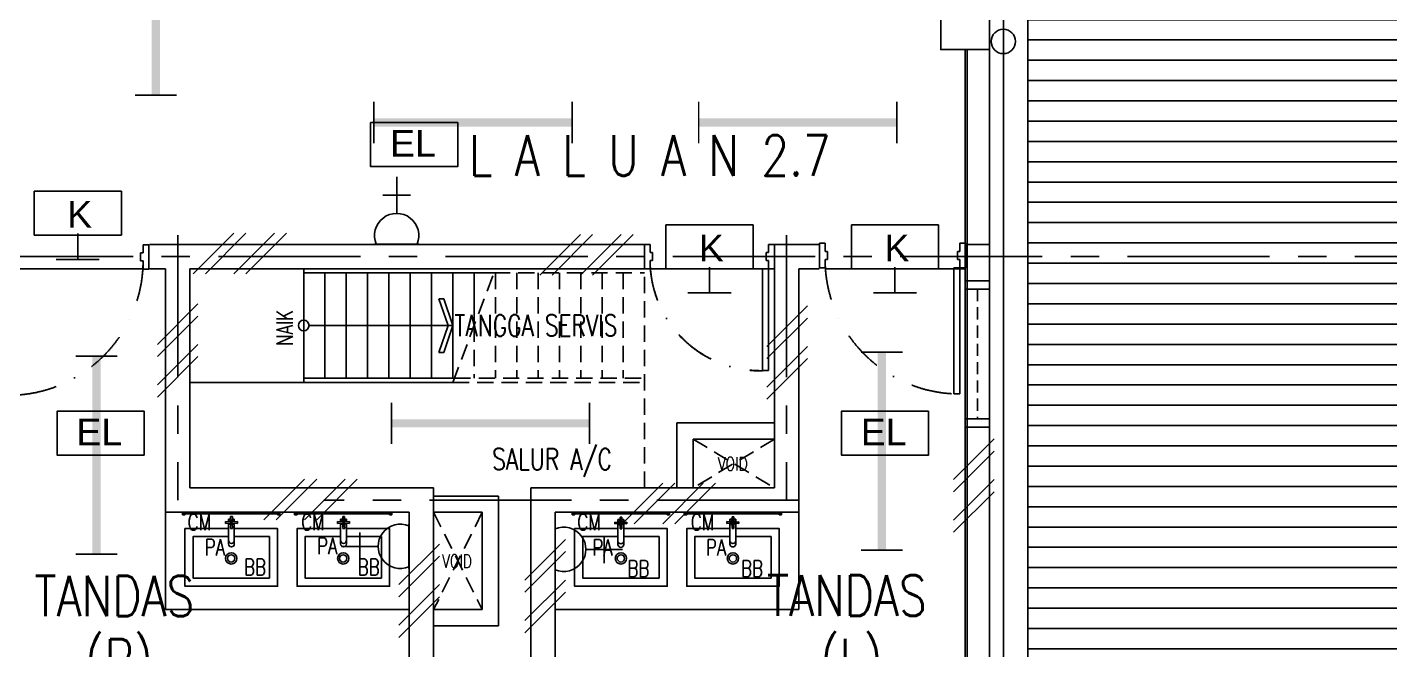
# Model space of a CAD drawing. Header units: inches. Extents: x -106706990 to 300603, y -86718466 to 1728185.
# Drawn here: x 155381 to 163773, y 26913 to 30747 of the extents above; entities that cross this region are included whole.
import ezdxf
from ezdxf.enums import TextEntityAlignment as Align

# ---------------------------------------------------------------- set-up
doc = ezdxf.new("R2010")
doc.units = ezdxf.units.IN
doc.header["$MEASUREMENT"] = 0
for name, pattern in [('CENTER', [2, 1.25, -0.25, 0.25, -0.25]), ('CENTERX2', [4, 2.5, -0.5, 0.5, -0.5]), ('DASHDOT', [1, 0.5, -0.25, 0, -0.25]), ('DASHED2', [0.375, 0.25, -0.125]), ('HIDDEN', [0.375, 0.25, -0.125])]:
    doc.linetypes.add(name, pattern=pattern)
for name, color, linetype in [('A-ARR', 4, 'Continuous'), ('A-COLUMN', 3, 'Continuous'), ('A-DOOR', 9, 'Continuous'), ('A-DROP', 8, 'Continuous'), ('A-ELEV2', 1, 'Continuous'), ('A-FLR SYM', 13, 'Continuous'), ('A-HATCH', 8, 'Continuous'), ('A-NOTE', 2, 'Continuous'), ('A-RAIL', 2, 'Continuous'), ('A-RFLINE', 3, 'Continuous'), ('A-ROOMSYM', 3, 'Continuous'), ('A-RWDP', 4, 'Continuous'), ('A-SANI', 4, 'Continuous'), ('A-STAIR', 2, 'Continuous'), ('A-STAIRH', 8, 'HIDDEN'), ('A-SYM', 8, 'Continuous'), ('A-TXTBOMBA', 7, 'Continuous'), ('A-WALL', 1, 'Continuous'), ('A-WIN', 9, 'Continuous'), ('A-WLH', 7, 'Continuous'), ('area', 3, 'Continuous'), ('ARR', 4, 'Continuous'), ('CO_WALL', 252, 'Continuous'), ('ELECT', 6, 'Continuous'), ('elk_LAMPU', 6, 'Continuous'), ('Grid', 8, 'CENTER'), ('lamb(new)', 5, 'Continuous')]:
    doc.layers.add(name, color=color, linetype=linetype)
doc.layers.get('area').off()
doc.layers.get('elk_LAMPU').off()
doc.styles.add('arial', font='arial.ttf')
doc.styles.add('ROMANS', font='romans.shx', dxfattribs={"width": 0.75, "height": 200})
doc.styles.add('style1', font='romans.shx', dxfattribs={"height": 750})

# ---------------------------------------------------------------- blocks, each defined once
blk = doc.blocks.new('A$C52B244CD')
at = {"layer": 'A-WLH', "color": 8}
for p, q in [((0, 0), (250, 250)), ((75, 0), (325, 250)), ((250, 0), (500, 250)), ((325, 0), (575, 250))]:
    blk.add_line(p, q, dxfattribs=at)
blk = doc.blocks.new('A$C49831240')
at = {"layer": 'A-WLH', "color": 8}
for p, q in [((250, 575), (0, 325)), ((250, 500), (0, 250)), ((250, 325), (0, 75)), ((250, 250), (0, 0))]:
    blk.add_line(p, q, dxfattribs=at)
blk = doc.blocks.new('A$C674C400B')
at = {"layer": 'A-DOOR', "color": 8}
for p, q in [((35, 150), (35, 927.1)), ((35, 927.1), (73, 927.1)), ((73, 150), (73, 927.1)), ((35, 150), (73, 150))]:
    blk.add_line(p, q, dxfattribs=at)
at = {"layer": 'A-DOOR', "color": 8, "linetype": 'Continuous'}
for p, q in [((0, 0), (0, 150)), ((0, 150), (0, 0)), ((0, 150), (35, 150)), ((0, 150), (0, 0)), ((0, 0), (0, 150)), ((0, 150), (0, 0)), ((0, 150), (0, 150)), ((0, 0), (0, 150)), ((0, 150), (0, 0)), ((0, 150), (0, 150)), ((35, 150), (35, 100)), ((35, 100), (50, 100)), ((50, 100), (50, 50)), ((865, 100), (850, 100)), ((850, 100), (850, 50)), ((900, 150), (865, 150)), ((865, 150), (865, 100)), ((900, 150), (900, 0)), ((900, 0), (900, 150)), ((900, 150), (900, 0)), ((900, 150), (900, 0)), ((900, 0), (900, 150)), ((900, 150), (900, 0)), ((900, 150), (900, 150)), ((900, 0), (900, 150)), ((900, 150), (900, 0)), ((900, 150), (900, 150)), ((35, 50), (50, 50)), ((35, 50), (35, 0)), ((865, 50), (850, 50)), ((865, 50), (865, 0)), ((0, 0), (35, 0)), ((0, 0), (0, 0)), ((0, 0), (0, 0)), ((900, 0), (865, 0)), ((900, 0), (900, 0)), ((900, 0), (900, 0))]:
    blk.add_line(p, q, dxfattribs=at)
at = {"layer": 'A-DOOR', "color": 8, "linetype": 'DASHDOT', "ltscale": 500}
blk.add_arc((35, 98), 830, 0.13806, 87.3759, dxfattribs=at)
blk = doc.blocks.new('A$C5F6F3FBC')
at = {"layer": 'A-SANI', "color": 8, "ltscale": 5}
blk.add_line((73.6, 144.1), (73.6, 155.9), dxfattribs=at)
at = {"layer": 'ARR', "color": 8, "ltscale": 5}
for p, q in [((18.9, 170.9), (18.9, 154.7)), ((18.9, 170.9), (32.5, 170.9)), ((31.8, 186.6), (43, 186.6)), ((33.2, 153.8), (31.8, 186.6)), ((40.8, 153.8), (43, 186.6)), ((41.9, 170.9), (54.9, 170.9)), ((54.9, 170.9), (54.9, 154.7)), ((0, 144), (0, 156)), ((33.2, 153.8), (0, 156)), ((33.2, 146.2), (0, 144)), ((18.9, 145.3), (18.9, 39.2)), ((33.2, 146.2), (31.8, 113.4)), ((31.8, 113.4), (43.8, 113.4)), ((40.8, 153.8), (73.6, 155.9)), ((40.8, 146.2), (73.6, 144.1)), ((40.8, 146.2), (43.8, 113.4)), ((54.9, 145.3), (54.9, 39.2)), ((18.9, 18), (18.9, 39.2)), ((54.9, 39.2), (54.9, 18))]:
    blk.add_line(p, q, dxfattribs=at)
for centre, radius, start, end in [((36.9, 149.7), 14.9, 196.44983, 253.65141), ((36.9, 149.7), 14.9, 106.25859, 161.45426), ((15.1, 150), 18.4, 348.25062, 11.74938), ((37, 171.8), 18.4, 258.25062, 281.74938), ((37, 128.2), 18.4, 78.25062, 101.74938), ((58.8, 150), 18.4, 168.25062, 191.74938), ((36.9, 149.7), 14.9, 18.467, 72.36934), ((36.9, 149.7), 14.9, 288.79581, 343.6302), ((36.9, 39.2), 18, 180, 0), ((36.9, 18), 18, 180, 0)]:
    blk.add_arc(centre, radius, start, end, dxfattribs=at)
blk = doc.blocks.new('YBC 136')
at = {"layer": 'lamb(new)'}
for points, const_width in [([(86612635.7, -1195077), (86612635.7, -1195333.2)], 10.2), ([(86613855.7, -1195077), (86613855.7, -1195333.2)], 10.2), ([(86612635.7, -1195205.1), (86613855.7, -1195205.1)], 50.8)]:
    blk.add_lwpolyline(points, dxfattribs=dict(at, const_width=const_width))
blk = doc.blocks.new('*U498')
at = {"layer": 'lamb(new)', "rotation": 90}
blk.add_blockref('YBC 136', (-1195205.1, -86613245.7, -4.3), dxfattribs=at)
blk = doc.blocks.new('*U499')
at = {"layer": 'area', "color": 0, "linetype": 'ByBlock', "lineweight": -2, "transparency": 16777216}
blk.add_blockref('*U498', (0, -8700), dxfattribs=at)
blk = doc.blocks.new('eexit')
at = {"layer": 'A-TXTBOMBA', "color": 3, "linetype": 'Continuous'}
for p, q in [((86699881.6, -1206011.4), (86699881.6, -1206171.1)), ((86700014.7, -1206171.1), (86699748.5, -1206171.1))]:
    blk.add_line(p, q, dxfattribs=at)
at = {"layer": 'A-TXTBOMBA', "color": 3}
blk.add_lwpolyline([(86700150.4, -1205751.4), (86699613.9, -1205751.4), (86699613.9, -1206021.7), (86700150.4, -1206021.7)], close=True, dxfattribs=at)
at = {"layer": 'A-TXTBOMBA', "color": 3, "style": 'arial'}
blk.add_text('K', height=164.8, dxfattribs=at).set_placement((86699817.1, -1205976.5))
blk = doc.blocks.new('Elight')
at = {"layer": 'A-TXTBOMBA', "color": 6}
blk.add_lwpolyline([(86606267.2, -1196730.5), (86605730.7, -1196730.5), (86605730.7, -1197000.7), (86606267.2, -1197000.7)], close=True, dxfattribs=at)
at = {"layer": 'A-TXTBOMBA', "color": 6, "style": 'arial'}
blk.add_text('EL', height=164.84, dxfattribs=at).set_placement((86605850.2, -1196940.4))
blk = doc.blocks.new('*U508')
at = {"layer": 'lamb(new)'}
blk.add_blockref('YBC 136', (-86613245.7, 1195205.1, -5.1), dxfattribs=at)
blk = doc.blocks.new('*U509')
at = {"layer": 'area', "color": 0, "linetype": 'ByBlock', "lineweight": -2, "transparency": 16777216}
for p in [(0, 0), (2000, 0)]:
    blk.add_blockref('*U508', p, dxfattribs=at)
blk = doc.blocks.new('SOCKET(in)')
at = {"layer": 'ELECT', "color": 6}
for p, q in [((86605160, -1198079.2), (86605160, -1197854.2)), ((86605075.7, -1197966.7), (86605244.4, -1197966.7)), ((86605023.6, -1198269), (86605296.4, -1198269))]:
    blk.add_line(p, q, dxfattribs=at)
blk.add_arc((86605160, -1198215.6), 136.4, 336.97635, 203.02365, dxfattribs=at)

msp = doc.modelspace()

# ---------------------------------------------------------------- hatches: boundary and pattern name
at = {"layer": 'A-HATCH'}
h = msp.add_hatch(dxfattribs=at)
h.set_pattern_fill('ANSI31', color=8, scale=1000, angle=315)
h.set_pattern_definition([(0, (70178.48, -257331.38), (4e-14, 125), [])])
h.paths.add_polyline_path([(163857.8, 30459.7), (163857.8, 31059.7)], flags=16)
h.paths.add_polyline_path([(177622.8, 48449.7), (161542.8, 48449.7), (161542.8, 36909.7), (162432.8, 36909.7), (162432.8, 33609.7), (161542.8, 33609.7), (161542.8, 22069.7), (177622.8, 22069.7)])
h.paths.add_polyline_path([(163857.8, 40059.7), (163857.8, 39459.7)], flags=16)

# ---------------------------------------------------------------- linework, layer by layer
at = {"color": 8}
for p, q in [((161392.8, 21919.7), (161392.8, 33609.7)), ((157116.1, 28909.7), (158002, 28909.7))]:
    msp.add_line(p, q, dxfattribs=at)
at = {"layer": 'A-ARR', "color": 8}
msp.add_circle((157083.3, 28909.7), 32.9, dxfattribs=at)
at = {"layer": 'A-COLUMN', "color": 8}
msp.add_lwpolyline([(161007.8, 30909.7), (161307.8, 30909.7), (161307.8, 30609.7), (161007.8, 30609.7)], close=True, dxfattribs=at)
at = {"layer": 'A-DOOR', "color": 8, "linetype": 'Continuous'}
for p, q in [((159182.3, 29259.7), (159182.3, 29409.7)), ((159182.3, 29409.7), (159182.3, 29259.7)), ((159182.3, 29259.7), (159182.3, 29409.7)), ((159182.3, 29409.7), (159217.3, 29409.7)), ((159182.3, 29259.7), (159182.3, 29409.7)), ((159182.3, 29409.7), (159182.3, 29259.7)), ((159182.3, 29259.7), (159182.3, 29409.7)), ((159182.3, 29409.7), (159182.3, 29259.7)), ((159182.3, 29259.7), (159182.3, 29409.7)), ((159217.3, 29359.7), (159217.3, 29409.7)), ((159947.3, 29359.7), (159947.3, 29409.7)), ((159982.3, 29409.7), (159947.3, 29409.7)), ((159217.3, 29359.7), (159232.3, 29359.7)), ((159217.3, 29309.7), (159232.3, 29309.7)), ((159217.3, 29259.7), (159217.3, 29309.7)), ((159232.3, 29309.7), (159232.3, 29359.7)), ((159947.3, 29359.7), (159932.3, 29359.7)), ((159932.3, 29309.7), (159932.3, 29359.7)), ((159947.3, 29309.7), (159932.3, 29309.7)), ((159947.3, 29259.7), (159947.3, 29309.7)), ((159182.3, 29259.7), (159217.3, 29259.7)), ((159982.3, 29259.7), (159947.3, 29259.7))]:
    msp.add_line(p, q, dxfattribs=at)
at = {"layer": 'A-DOOR', "color": 8}
for p, q in [((159909.3, 29259.7), (159909.3, 28631.8)), ((159947.3, 29259.7), (159909.3, 29259.7)), ((159947.3, 29259.7), (159947.3, 28631.8)), ((159947.3, 28631.8), (159909.3, 28631.8))]:
    msp.add_line(p, q, dxfattribs=at)
at = {"layer": 'A-DOOR', "color": 8, "linetype": 'DASHDOT', "ltscale": 500}
for centre in [(159896.9, 29310.6), (159897.3, 29311.7)]:
    msp.add_arc(centre, 680, 180.13806, 271.01115, dxfattribs=at)
at = {"layer": 'A-DROP', "color": 8}
for p, q in [((155232.8, 29259.7), (156097.8, 29259.7)), ((159947.3, 29259.7), (159217.3, 29259.7)), ((161157.8, 29259.7), (160292.8, 29259.7))]:
    msp.add_line(p, q, dxfattribs=at)
at = {"layer": 'A-ELEV2', "color": 8}
msp.add_line((161307.8, 21834.7), (161307.8, 33609.7), dxfattribs=at)
at = {"layer": 'A-HATCH', "color": 8}
for p, q in [((159982.3, 28309.7), (159382.3, 28309.7)), ((159382.3, 28309.7), (159382.3, 27909.7)), ((159982.3, 28209.7), (159482.3, 28209.7)), ((159482.3, 28209.7), (159482.3, 27909.7)), ((157883.3, 27859.7), (158283.3, 27859.7)), ((158283.3, 27059.7), (158283.3, 27859.7)), ((157883.3, 27759.7), (158183.3, 27759.7)), ((158183.3, 27159.7), (158183.3, 27759.7)), ((157883.3, 27159.7), (158183.3, 27159.7)), ((157883.3, 27059.7), (158283.3, 27059.7))]:
    msp.add_line(p, q, dxfattribs=at)
at = {"layer": 'A-NOTE', "color": 8, "linetype": 'Continuous', "ltscale": 500}
for p, q in [((157973.2, 28909.7), (157916.8, 29075.2)), ((157916.8, 29075.2), (157945.6, 29075.2)), ((158002, 28909.7), (157945.6, 29075.2)), ((157973.2, 28909.7), (157916.8, 28744.2)), ((158002, 28909.7), (157945.6, 28744.2)), ((157945.6, 28744.2), (157916.8, 28744.2))]:
    msp.add_line(p, q, dxfattribs=at)
at = {"layer": 'A-RAIL', "color": 8}
msp.add_line((161169.8, 21834.7), (161169.8, 30609.7), dxfattribs=at)
at = {"layer": 'A-RFLINE', "color": 8}
msp.add_line((161542.8, 22069.7), (161542.8, 33609.7), dxfattribs=at)
at = {"layer": 'A-RWDP', "color": 8}
msp.add_circle((161392.8, 30659.7), 75, dxfattribs=at)
at = {"layer": 'A-SANI', "color": 8, "ltscale": 5}
for p, q in [((156232.3, 27159.7), (156232.3, 27759.7)), ((156352.3, 27755.7), (156922.3, 27755.7)), ((157612.3, 27755.7), (157042.3, 27755.7)), ((158752.3, 27755.7), (159322.3, 27755.7)), ((160012.3, 27755.7), (159442.3, 27755.7)), ((160132.3, 27159.7), (160132.3, 27759.7)), ((156232.3, 27159.7), (157732.3, 27159.7)), ((160132.3, 27159.7), (158632.3, 27159.7))]:
    msp.add_line(p, q, dxfattribs=at)
at = {"layer": 'A-SANI', "color": 8, "linetype": 'CENTERX2', "ltscale": 5}
for p, q in [((156337.3, 27744.7), (156352.3, 27759.7)), ((156337.3, 27759.7), (156352.3, 27744.7)), ((156937.3, 27744.7), (156922.3, 27759.7)), ((156937.3, 27759.7), (156922.3, 27744.7)), ((157027.3, 27744.7), (157042.3, 27759.7)), ((157027.3, 27759.7), (157042.3, 27744.7)), ((157627.3, 27744.7), (157612.3, 27759.7)), ((157627.3, 27759.7), (157612.3, 27744.7)), ((158737.3, 27744.7), (158752.3, 27759.7)), ((158737.3, 27759.7), (158752.3, 27744.7)), ((159337.3, 27744.7), (159322.3, 27759.7)), ((159337.3, 27759.7), (159322.3, 27744.7)), ((159427.3, 27744.7), (159442.3, 27759.7)), ((159427.3, 27759.7), (159442.3, 27744.7)), ((160027.3, 27744.7), (160012.3, 27759.7)), ((160027.3, 27759.7), (160012.3, 27744.7))]:
    msp.add_line(p, q, dxfattribs=at)
at = {"layer": 'A-SANI', "color": 8}
for p, q in [((156352.3, 27749.7), (156922.3, 27749.7)), ((157612.3, 27749.7), (157042.3, 27749.7)), ((158752.3, 27749.7), (159322.3, 27749.7)), ((160012.3, 27749.7), (159442.3, 27749.7))]:
    msp.add_line(p, q, dxfattribs=at)
for points in [[(156337.3, 27744.7), (156352.3, 27744.7), (156352.3, 27759.7), (156337.3, 27759.7)], [(156937.3, 27744.7), (156922.3, 27744.7), (156922.3, 27759.7), (156937.3, 27759.7)], [(157027.3, 27744.7), (157042.3, 27744.7), (157042.3, 27759.7), (157027.3, 27759.7)], [(157627.3, 27744.7), (157612.3, 27744.7), (157612.3, 27759.7), (157627.3, 27759.7)], [(158737.3, 27744.7), (158752.3, 27744.7), (158752.3, 27759.7), (158737.3, 27759.7)], [(159337.3, 27744.7), (159322.3, 27744.7), (159322.3, 27759.7), (159337.3, 27759.7)], [(159427.3, 27744.7), (159442.3, 27744.7), (159442.3, 27759.7), (159427.3, 27759.7)], [(160027.3, 27744.7), (160012.3, 27744.7), (160012.3, 27759.7), (160027.3, 27759.7)]]:
    msp.add_lwpolyline(points, close=True, dxfattribs=at)
at = {"layer": 'A-SANI', "color": 8, "ltscale": 5}
for points in [[(156619.3, 27659.3), (156352.3, 27659.3), (156352.3, 27304.3), (156922.3, 27304.3), (156922.3, 27659.3), (156655.3, 27659.3)], [(157345.3, 27659.3), (157612.3, 27659.3), (157612.3, 27304.3), (157042.3, 27304.3), (157042.3, 27659.3), (157309.3, 27659.3)], [(159019.3, 27659.3), (158752.3, 27659.3), (158752.3, 27304.3), (159322.3, 27304.3), (159322.3, 27659.3), (159055.3, 27659.3)], [(159745.3, 27659.3), (160012.3, 27659.3), (160012.3, 27304.3), (159442.3, 27304.3), (159442.3, 27659.3), (159709.3, 27659.3)], [(156619.3, 27609.3), (156402.3, 27609.3), (156402.3, 27354.3), (156872.3, 27354.3), (156872.3, 27609.3), (156655.3, 27609.3)], [(157345.3, 27609.3), (157562.3, 27609.3), (157562.3, 27354.3), (157092.3, 27354.3), (157092.3, 27609.3), (157309.3, 27609.3)], [(159019.3, 27609.3), (158802.3, 27609.3), (158802.3, 27354.3), (159272.3, 27354.3), (159272.3, 27609.3), (159055.3, 27609.3)], [(159745.3, 27609.3), (159962.3, 27609.3), (159962.3, 27354.3), (159492.3, 27354.3), (159492.3, 27609.3), (159709.3, 27609.3)]]:
    msp.add_lwpolyline(points, dxfattribs=at)
for centre, radius in [((156637, 27475.4), 35), ((156637, 27475.4), 22.5), ((157327, 27475.4), 35), ((157327, 27475.4), 22.5), ((159037.5, 27475.4), 35), ((159037.5, 27475.4), 22.5), ((159727.5, 27475.4), 35), ((159727.5, 27475.4), 22.5)]:
    msp.add_circle(centre, radius, dxfattribs=at)
at = {"layer": 'A-STAIR', "color": 8}
for p, q in [((157083.3, 29259.7), (157083.3, 28559.7)), ((157083.3, 29234.7), (158255.1, 29234.7)), ((157214.5, 29234.7), (157214.5, 28584.7)), ((157345.8, 29234.7), (157345.8, 28584.7)), ((157477, 29234.7), (157477, 28584.7)), ((157608.3, 29234.7), (157608.3, 28584.7)), ((157739.5, 29234.7), (157739.5, 28584.7)), ((157870.8, 29234.7), (157870.8, 28584.7)), ((158002, 29234.7), (158002, 28584.7)), ((158133.3, 29234.7), (158133.3, 28909.7)), ((156383.3, 28559.7), (158002, 28559.7)), ((157083.3, 28584.7), (158011.4, 28584.7))]:
    msp.add_line(p, q, dxfattribs=at)
at = {"layer": 'A-STAIRH', "color": 8, "linetype": 'DASHED2', "ltscale": 400}
for p, q in [((158002, 28559.7), (158264.5, 29259.7)), ((158255.1, 29234.7), (159182.3, 29234.7)), ((158264.5, 29234.7), (158264.5, 28584.7)), ((158395.8, 29234.7), (158395.8, 28584.7)), ((158527, 29234.7), (158527, 28584.7)), ((158658.3, 29234.7), (158658.3, 28584.7)), ((158789.5, 29234.7), (158789.5, 28584.7)), ((158920.8, 29234.7), (158920.8, 28584.7)), ((159052, 29234.7), (159052, 28584.7)), ((159182.3, 27909.7), (159182.3, 29259.7)), ((158133.3, 28909.7), (158133.3, 28584.7)), ((158002, 28559.7), (159182.3, 28559.7)), ((158011.4, 28584.7), (159182.3, 28584.7)), ((159482.3, 28209.7), (159982.3, 27909.7)), ((159982.3, 28209.7), (159482.3, 27909.7)), ((158183.3, 27759.7), (157883.3, 27159.7)), ((157883.3, 27759.7), (158183.3, 27159.7))]:
    msp.add_line(p, q, dxfattribs=at)
at = {"layer": 'A-WALL', "color": 8}
for p, q in [((156132.8, 29409.7), (159182.3, 29409.7)), ((159182.3, 29409.7), (159182.3, 29259.7)), ((160257.8, 29409.7), (159982.3, 29409.7)), ((159982.3, 29409.7), (159982.3, 27909.7)), ((161157.8, 29409.7), (161157.8, 29184.7)), ((161307.8, 29409.7), (161157.8, 29409.7)), ((161307.8, 29184.7), (161307.8, 29409.7)), ((156132.8, 29259.7), (156232.3, 29259.7)), ((156232.3, 29259.7), (156232.3, 27759.7)), ((156382.3, 29259.7), (156382.3, 27909.7)), ((156382.3, 29259.7), (159182.3, 29259.7)), ((159932.3, 29259.7), (159981.3, 29259.7)), ((160132.3, 29259.7), (160132.3, 27759.7)), ((160257.8, 29259.7), (160132.3, 29259.7)), ((161307.8, 29184.7), (161157.8, 29184.7)), ((161157.8, 28284.7), (161157.8, 25509.7)), ((161307.8, 25509.7), (161307.8, 28284.7)), ((157883.3, 24459.7), (157883.3, 27909.7)), ((158483.3, 24459.7), (158483.3, 27909.7))]:
    msp.add_line(p, q, dxfattribs=at)
at = {"layer": 'A-WALL', "color": 8, "linetype": 'Continuous', "ltscale": 900}
for p, q in [((161157.8, 29184.7), (161307.8, 29184.7)), ((161307.8, 29184.7), (161157.8, 29184.7)), ((161307.8, 28284.7), (161157.8, 28284.7)), ((161157.8, 28284.7), (161307.8, 28284.7)), ((161307.8, 28284.7), (161157.8, 28284.7)), ((156382.3, 27909.7), (157883.3, 27909.7)), ((159982.3, 27909.7), (158483.3, 27909.7)), ((156232.3, 27759.7), (157733.3, 27759.7)), ((157733.3, 26559.7), (157733.3, 27759.7)), ((160132.3, 27759.7), (158633.3, 27759.7)), ((158633.3, 26559.7), (158633.3, 27759.7))]:
    msp.add_line(p, q, dxfattribs=at)
at = {"layer": 'A-WIN', "color": 8}
for p, q in [((161157.8, 29134.7), (161157.8, 28334.7)), ((161307.8, 29134.7), (161307.8, 28334.7))]:
    msp.add_line(p, q, dxfattribs=at)
at = {"layer": 'A-WIN', "color": 8, "linetype": 'HIDDEN', "ltscale": 300}
msp.add_line((161232.8, 29134.7), (161232.8, 28334.7), dxfattribs=at)
at = {"layer": 'A-WIN', "color": 8, "linetype": 'Continuous'}
for points in [[(161157.8, 29134.7), (161157.8, 29184.7), (161307.8, 29184.7), (161307.8, 29134.7)], [(161157.8, 28334.7), (161157.8, 28284.7), (161307.8, 28284.7), (161307.8, 28334.7)]]:
    msp.add_lwpolyline(points, close=True, dxfattribs=at)
at = {"layer": 'CO_WALL', "color": 8}
for p, q in [((161307.8, 29409.7), (161307.8, 30909.7)), ((161157.8, 21834.7), (161157.8, 30609.7))]:
    msp.add_line(p, q, dxfattribs=at)
at = {"layer": 'Grid', "color": 8, "ltscale": 700}
for p, q in [((156307.3, 29467.3), (156307.3, 27834.7)), ((160057.3, 29467.3), (160057.3, 27834.7)), ((155157.8, 29334.7), (180807.6, 29334.7)), ((160133.3, 27834.7), (157208.1, 27834.7))]:
    msp.add_line(p, q, dxfattribs=at)

# ---------------------------------------------------------------- block references
at = {"layer": 'A-ARR', "color": 8}
for p in [(156601.2, 27546.3), (157292.2, 27546.8), (158999.9, 27543.5), (159690, 27545.7)]:
    msp.add_blockref('A$C5F6F3FBC', p, dxfattribs=at)
at = {"layer": 'A-DOOR', "color": 8, "xscale": -1, "rotation": 180}
msp.add_blockref('A$C674C400B', (155229.2, 29407.8), dxfattribs=at)
at = {"layer": 'A-DOOR', "color": 8, "rotation": 180}
msp.add_blockref('A$C674C400B', (161160.1, 29416.2), dxfattribs=at)
at = {"layer": 'A-WLH', "color": 8}
for name, p in [('A$C52B244CD', (156402.7, 29228.2)), ('A$C52B244CD', (158537.9, 29220.2)), ('A$C49831240', (156182.1, 28468.5)), ('A$C49831240', (159936.3, 28455.8)), ('A$C49831240', (161085.9, 27636)), ('A$C52B244CD', (156838.6, 27712.4)), ('A$C52B244CD', (159044.6, 27689.3)), ('A$C49831240', (157670.4, 26989)), ('A$C49831240', (158445.5, 27017.1))]:
    msp.add_blockref(name, p, dxfattribs=at)
at = {"layer": 'area'}
for name, p in [('*U499', (156171.9, 39637.9, 4.3)), ('*U509', (158126.2, 30159.7)), ('Elight', (-86448235, 1226890.1)), ('eexit', (-86544190.1, 1235488.3)), ('eexit', (-86540299.3, 1235281.4)), ('eexit', (-86539156.3, 1235281.4)), ('Elight', (-86450166.7, 1225112)), ('Elight', (-86445335.2, 1225112))]:
    msp.add_blockref(name, p, dxfattribs=at)
at = {"layer": 'elk_LAMPU', "color": 0, "linetype": 'DASHED2', "lineweight": 18}
msp.add_blockref('SOCKET(in)', (-86447503.9, 1227679.8), dxfattribs=at)
for p, rotation in [((-1040537.1, -86577610.4), 90), ((1356900.9, 86632691), 270)]:
    msp.add_blockref('SOCKET(in)', p, dxfattribs=dict(at, rotation=rotation))
at = {"layer": 'lamb(new)', "rotation": 90}
for p in [(-1039397.7, -86585134.5), (-1034560.5, -86585109.5)]:
    msp.add_blockref('YBC 136', p, dxfattribs=at)
at = {"layer": 'lamb(new)'}
msp.add_blockref('YBC 136', (-86455012.4, 1223512.6), dxfattribs=at)

# ---------------------------------------------------------------- texts
at = {"layer": 'A-FLR SYM', "color": 8, "style": 'ROMANS', "width": 0.75}
msp.add_text('TANGGA SERVIS', height=131.25, dxfattribs=at).set_placement((158011.4, 28844.9))
for s, height, p in [('SALUR A/C', 131.25, (158613, 28021.2)), ('VOID', 82.69, (159726.2, 28016.5)), ('VOID', 82.69, (158027.2, 27416.5))]:
    msp.add_text(s, height=height, dxfattribs=at).set_placement(p, align=Align.CENTER)
at = {"layer": 'A-NOTE', "color": 8, "linetype": 'Continuous', "ltscale": 500, "style": 'ROMANS', "width": 0.75}
msp.add_text('NAIK', height=100, rotation=90, dxfattribs=at).set_placement((157016.2, 28784.2))
at = {"layer": 'A-ROOMSYM', "color": 8, "style": 'style1', "width": 0.8}
for s, p in [('L A L U A N 2.7', (159215.7, 29832.4)), ('TANDAS', (155917.5, 27118.6)), ('TANDAS', (160428.7, 27121.2)), ('(P)', (155946.4, 26727.2)), ('(L)', (160457.6, 26729.8))]:
    msp.add_text(s, height=250, dxfattribs=at).set_placement(p, align=Align.CENTER)
at = {"layer": 'A-SYM', "color": 8, "linetype": 'HIDDEN', "ltscale": 500, "style": 'ROMANS', "width": 0.75}
for s, p in [('CM', (156368.7, 27648.8)), ('CM', (157068.4, 27648.8)), ('CM', (158768.7, 27648.8)), ('CM', (159468.4, 27648.8)), ('PA', (156473.6, 27494.2)), ('PA', (157165.9, 27502.2)), ('PA', (158861.3, 27492.5)), ('PA', (159561, 27492.5)), ('BB', (156716.3, 27371.7)), ('BB', (157416, 27371.7)), ('BB', (159077.9, 27362.7)), ('BB', (159777.6, 27362.7))]:
    msp.add_text(s, height=100, dxfattribs=at).set_placement(p)

doc.saveas('drawing.dxf')
